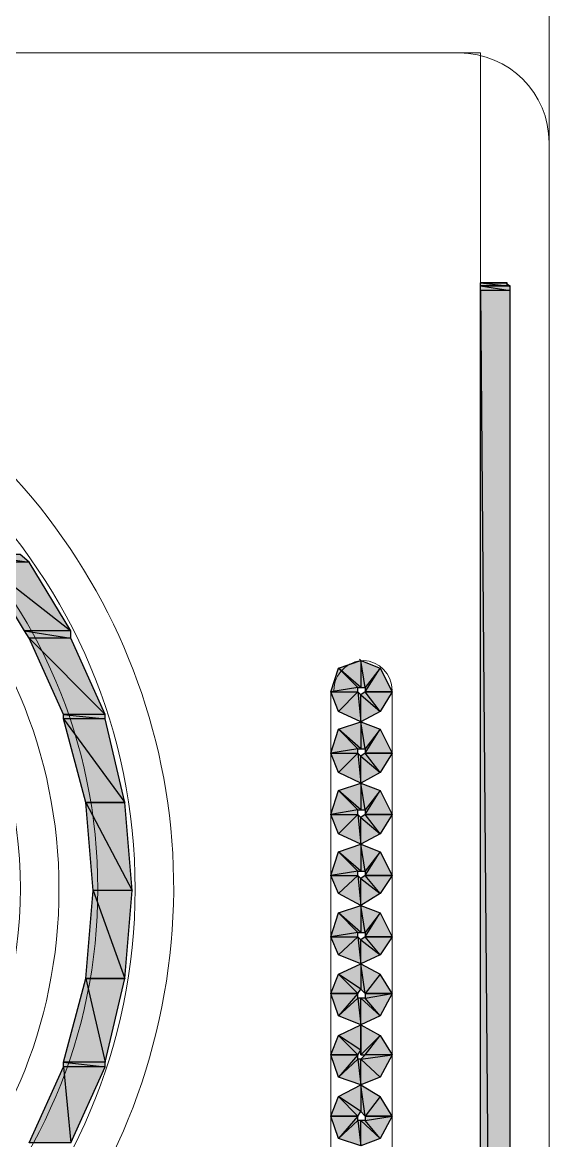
# Model space of a CAD drawing. Header units: millimetres. Extents: x 40 to 176, y -32 to 59.
# Drawn here: x 102.157 to 102.651, y 3.934 to 4.98 of the extents above; entities that cross this region are included whole.
import ezdxf

# ---------------------------------------------------------------- set-up
doc = ezdxf.new("R2010")
doc.units = ezdxf.units.MM
doc.layers.add('15 - Quadro de medição', color=6, linetype='Continuous')

msp = doc.modelspace()

# ---------------------------------------------------------------- hatches: boundary and pattern name
at = {"layer": '15 - Quadro de medição', "true_color": 0x000007}
h = msp.add_hatch(color=7, dxfattribs=at)
h.paths.add_polyline_path([(102.5849, 4.736), (102.61, 4.736), (102.6086, 4.736)])
h.paths.add_polyline_path([(102.61, 4.736), (102.6086, 4.736), (102.5849, 4.736)])
h.paths.add_polyline_path([(102.61, 4.736), (102.5849, 4.736)])
h.paths.add_polyline_path([(102.5849, 4.736), (102.61, 4.736), (102.6086, 4.736)])
h.paths.add_polyline_path([(102.61, 4.736), (102.6086, 4.736), (102.5849, 4.736)])
h.paths.add_polyline_path([(102.61, 4.736), (102.5849, 4.736), (102.6058, 4.736)])
h = msp.add_hatch(color=7, dxfattribs=at)
h.paths.add_polyline_path([(102.61, 4.736), (102.5849, 4.736), (102.61, 4.7332)])
h.paths.add_polyline_path([(102.5849, 4.736), (102.61, 4.7332), (102.5849, 4.7332)])
h = msp.add_hatch(color=7, dxfattribs=at)
h.paths.add_polyline_path([(102.6128, 4.7332), (102.5849, 4.7332)])
h.paths.add_polyline_path([(102.5849, 4.7332), (102.6128, 4.7332)])
h.paths.add_polyline_path([(102.6128, 4.7332), (102.5849, 4.7332)])
h.paths.add_polyline_path([(102.6128, 4.7332), (102.5849, 4.7332), (102.61, 4.7332)])
h = msp.add_hatch(color=7, dxfattribs=at)
h.paths.add_polyline_path([(102.6128, 4.7332), (102.5849, 4.7332), (102.6128, 4.729)])
h.paths.add_polyline_path([(102.5849, 4.7332), (102.6128, 4.729), (102.5849, 4.729)])
h = msp.add_hatch(color=7, dxfattribs=at)
h.paths.add_polyline_path([(102.6128, 4.729), (102.5849, 4.729), (102.6128, 1.3852)])
h.paths.add_polyline_path([(102.5849, 4.729), (102.6128, 1.3852), (102.5849, 1.3852)])
h = msp.add_hatch(color=7, dxfattribs=at)
h.paths.add_polyline_path([(102.1547, 4.4818), (102.1128, 4.4818), (102.1631, 4.4748)])
h.paths.add_polyline_path([(102.1128, 4.4818), (102.1631, 4.4748), (102.1198, 4.4748)])
h = msp.add_hatch(color=7, dxfattribs=at)
h.paths.add_polyline_path([(102.1631, 4.4748), (102.1198, 4.4748), (102.2022, 4.4106)])
h.paths.add_polyline_path([(102.1198, 4.4748), (102.2022, 4.4106), (102.1589, 4.4106)])
h = msp.add_hatch(color=7, dxfattribs=at)
h.paths.add_polyline_path([(102.2022, 4.4106), (102.1589, 4.4106), (102.2022, 4.4036)])
h.paths.add_polyline_path([(102.1589, 4.4106), (102.2022, 4.4036), (102.1631, 4.4036)])
h = msp.add_hatch(color=7, dxfattribs=at)
h.paths.add_polyline_path([(102.2022, 4.4036), (102.1631, 4.4036), (102.2343, 4.3323)])
h.paths.add_polyline_path([(102.1631, 4.4036), (102.2343, 4.3323), (102.1952, 4.3323)])
h = msp.add_hatch(color=7, dxfattribs=at)
h.paths.add_polyline_path([(102.5025, 4.3533), (102.4773, 4.3533), (102.4913, 4.3756)])
h.paths.add_polyline_path([(102.4773, 4.3533), (102.4913, 4.3756), (102.4773, 4.3575)])
h.paths.add_polyline_path([(102.4913, 4.3756), (102.4773, 4.3575), (102.4731, 4.3826)])
h.paths.add_polyline_path([(102.4773, 4.3575), (102.4731, 4.3826), (102.4731, 4.3575)])
h.paths.add_polyline_path([(102.4731, 4.3826), (102.4731, 4.3575), (102.4522, 4.3756)])
h.paths.add_polyline_path([(102.4731, 4.3575), (102.4522, 4.3756), (102.4704, 4.3575)])
h.paths.add_polyline_path([(102.4522, 4.3756), (102.4704, 4.3575), (102.4452, 4.3533)])
h.paths.add_polyline_path([(102.4704, 4.3575), (102.4452, 4.3533), (102.4704, 4.3533)])
h.paths.add_polyline_path([(102.4452, 4.3533), (102.4704, 4.3533), (102.4522, 4.3351)])
h = msp.add_hatch(color=7, dxfattribs=at)
h.paths.add_polyline_path([(102.4522, 4.3351), (102.4704, 4.3533), (102.4731, 4.3253)])
h.paths.add_polyline_path([(102.4704, 4.3533), (102.4731, 4.3253), (102.4731, 4.3505)])
h.paths.add_polyline_path([(102.4731, 4.3253), (102.4731, 4.3505), (102.4913, 4.3351)])
h.paths.add_polyline_path([(102.4731, 4.3505), (102.4913, 4.3351), (102.4773, 4.3533)])
h.paths.add_polyline_path([(102.4913, 4.3351), (102.4773, 4.3533), (102.5025, 4.3533)])
h = msp.add_hatch(color=7, dxfattribs=at)
h.paths.add_polyline_path([(102.2343, 4.3323), (102.1952, 4.3323), (102.2343, 4.3281)])
h.paths.add_polyline_path([(102.1952, 4.3323), (102.2343, 4.3281), (102.1952, 4.3281)])
h = msp.add_hatch(color=7, dxfattribs=at)
h.paths.add_polyline_path([(102.2343, 4.3281), (102.1952, 4.3281), (102.2525, 4.2499)])
h.paths.add_polyline_path([(102.1952, 4.3281), (102.2525, 4.2499), (102.2161, 4.2499)])
h = msp.add_hatch(color=7, dxfattribs=at)
h.paths.add_polyline_path([(102.5025, 4.296), (102.4773, 4.296), (102.4913, 4.3184)])
h.paths.add_polyline_path([(102.4773, 4.296), (102.4913, 4.3184), (102.4773, 4.3002)])
h.paths.add_polyline_path([(102.4913, 4.3184), (102.4773, 4.3002), (102.4731, 4.3253)])
h.paths.add_polyline_path([(102.4773, 4.3002), (102.4731, 4.3253), (102.4731, 4.3002)])
h.paths.add_polyline_path([(102.4731, 4.3253), (102.4731, 4.3002), (102.4522, 4.3184)])
h.paths.add_polyline_path([(102.4731, 4.3002), (102.4522, 4.3184), (102.4704, 4.3002)])
h.paths.add_polyline_path([(102.4522, 4.3184), (102.4704, 4.3002), (102.4452, 4.296)])
h.paths.add_polyline_path([(102.4704, 4.3002), (102.4452, 4.296), (102.4704, 4.296)])
h.paths.add_polyline_path([(102.4452, 4.296), (102.4704, 4.296), (102.4522, 4.2779)])
h = msp.add_hatch(color=7, dxfattribs=at)
h.paths.add_polyline_path([(102.4522, 4.2779), (102.4704, 4.296), (102.4731, 4.2681)])
h.paths.add_polyline_path([(102.4704, 4.296), (102.4731, 4.2681), (102.4731, 4.2932)])
h.paths.add_polyline_path([(102.4731, 4.2681), (102.4731, 4.2932), (102.4913, 4.2779)])
h.paths.add_polyline_path([(102.4731, 4.2932), (102.4913, 4.2779), (102.4773, 4.296)])
h.paths.add_polyline_path([(102.4913, 4.2779), (102.4773, 4.296), (102.5025, 4.296)])
h = msp.add_hatch(color=7, dxfattribs=at)
h.paths.add_polyline_path([(102.5025, 4.2388), (102.4773, 4.2388), (102.4913, 4.2611)])
h.paths.add_polyline_path([(102.4773, 4.2388), (102.4913, 4.2611), (102.4773, 4.2429)])
h.paths.add_polyline_path([(102.4913, 4.2611), (102.4773, 4.2429), (102.4731, 4.2681)])
h.paths.add_polyline_path([(102.4773, 4.2429), (102.4731, 4.2681), (102.4731, 4.2429)])
h.paths.add_polyline_path([(102.4731, 4.2681), (102.4731, 4.2429), (102.4522, 4.2611)])
h.paths.add_polyline_path([(102.4731, 4.2429), (102.4522, 4.2611), (102.4704, 4.2429)])
h.paths.add_polyline_path([(102.4522, 4.2611), (102.4704, 4.2429), (102.4452, 4.2388)])
h.paths.add_polyline_path([(102.4704, 4.2429), (102.4452, 4.2388), (102.4704, 4.2388)])
h.paths.add_polyline_path([(102.4452, 4.2388), (102.4704, 4.2388), (102.4522, 4.2206)])
h = msp.add_hatch(color=7, dxfattribs=at)
h.paths.add_polyline_path([(102.2161, 4.2499), (102.2525, 4.2499), (102.2511, 4.2499)])
h.paths.add_polyline_path([(102.2525, 4.2499), (102.2511, 4.2499), (102.2161, 4.2499)])
h = msp.add_hatch(color=7, dxfattribs=at)
h.paths.add_polyline_path([(102.2525, 4.2499), (102.2161, 4.2499), (102.2594, 4.1675)])
h.paths.add_polyline_path([(102.2161, 4.2499), (102.2594, 4.1675), (102.2231, 4.1675)])
h = msp.add_hatch(color=7, dxfattribs=at)
h.paths.add_polyline_path([(102.4522, 4.2206), (102.4704, 4.2388), (102.4731, 4.2108)])
h.paths.add_polyline_path([(102.4704, 4.2388), (102.4731, 4.2108), (102.4731, 4.236)])
h.paths.add_polyline_path([(102.4731, 4.2108), (102.4731, 4.236), (102.4913, 4.2206)])
h.paths.add_polyline_path([(102.4731, 4.236), (102.4913, 4.2206), (102.4773, 4.2388)])
h.paths.add_polyline_path([(102.4913, 4.2206), (102.4773, 4.2388), (102.5025, 4.2388)])
h = msp.add_hatch(color=7, dxfattribs=at)
h.paths.add_polyline_path([(102.5025, 4.1815), (102.4773, 4.1815), (102.4913, 4.2038)])
h.paths.add_polyline_path([(102.4773, 4.1815), (102.4913, 4.2038), (102.4773, 4.1857)])
h.paths.add_polyline_path([(102.4913, 4.2038), (102.4773, 4.1857), (102.4731, 4.2108)])
h.paths.add_polyline_path([(102.4773, 4.1857), (102.4731, 4.2108), (102.4731, 4.1857)])
h.paths.add_polyline_path([(102.4731, 4.2108), (102.4731, 4.1857), (102.4522, 4.2038)])
h.paths.add_polyline_path([(102.4731, 4.1857), (102.4522, 4.2038), (102.4704, 4.1857)])
h.paths.add_polyline_path([(102.4522, 4.2038), (102.4704, 4.1857), (102.4452, 4.1815)])
h.paths.add_polyline_path([(102.4704, 4.1857), (102.4452, 4.1815), (102.4704, 4.1815)])
h.paths.add_polyline_path([(102.4452, 4.1815), (102.4704, 4.1815), (102.4522, 4.1647)])
h = msp.add_hatch(color=7, dxfattribs=at)
h.paths.add_polyline_path([(102.4522, 4.1647), (102.4704, 4.1815), (102.4731, 4.1535)])
h.paths.add_polyline_path([(102.4704, 4.1815), (102.4731, 4.1535), (102.4731, 4.1787)])
h.paths.add_polyline_path([(102.4731, 4.1535), (102.4731, 4.1787), (102.4913, 4.1647)])
h.paths.add_polyline_path([(102.4731, 4.1787), (102.4913, 4.1647), (102.4773, 4.1815)])
h.paths.add_polyline_path([(102.4913, 4.1647), (102.4773, 4.1815), (102.5025, 4.1815)])
h = msp.add_hatch(color=7, dxfattribs=at)
h.paths.add_polyline_path([(102.2594, 4.1675), (102.2231, 4.1675), (102.2525, 4.0851)])
h.paths.add_polyline_path([(102.2231, 4.1675), (102.2525, 4.0851), (102.2161, 4.0851)])
h = msp.add_hatch(color=7, dxfattribs=at)
h.paths.add_polyline_path([(102.5025, 4.1242), (102.4773, 4.1242), (102.4913, 4.1466)])
h.paths.add_polyline_path([(102.4773, 4.1242), (102.4913, 4.1466), (102.4773, 4.1284)])
h.paths.add_polyline_path([(102.4913, 4.1466), (102.4773, 4.1284), (102.4731, 4.1535)])
h.paths.add_polyline_path([(102.4773, 4.1284), (102.4731, 4.1535), (102.4731, 4.1284)])
h.paths.add_polyline_path([(102.4731, 4.1535), (102.4731, 4.1284), (102.4522, 4.1466)])
h.paths.add_polyline_path([(102.4731, 4.1284), (102.4522, 4.1466), (102.4704, 4.1284)])
h.paths.add_polyline_path([(102.4522, 4.1466), (102.4704, 4.1284), (102.4452, 4.1242)])
h.paths.add_polyline_path([(102.4704, 4.1284), (102.4452, 4.1242), (102.4704, 4.1242)])
h.paths.add_polyline_path([(102.4452, 4.1242), (102.4704, 4.1242), (102.4522, 4.1075)])
h = msp.add_hatch(color=7, dxfattribs=at)
h.paths.add_polyline_path([(102.4522, 4.1075), (102.4704, 4.1242), (102.4731, 4.0991)])
h.paths.add_polyline_path([(102.4704, 4.1242), (102.4731, 4.0991), (102.4731, 4.1214)])
h.paths.add_polyline_path([(102.4731, 4.0991), (102.4731, 4.1214), (102.4913, 4.1075)])
h.paths.add_polyline_path([(102.4731, 4.1214), (102.4913, 4.1075), (102.4773, 4.1242)])
h.paths.add_polyline_path([(102.4913, 4.1075), (102.4773, 4.1242), (102.5025, 4.1242)])
h = msp.add_hatch(color=7, dxfattribs=at)
h.paths.add_polyline_path([(102.5025, 4.0711), (102.4913, 4.0893), (102.4773, 4.0711)])
h.paths.add_polyline_path([(102.4913, 4.0893), (102.4773, 4.0711), (102.4731, 4.0991)])
h.paths.add_polyline_path([(102.4773, 4.0711), (102.4731, 4.0991), (102.4731, 4.0753)])
h.paths.add_polyline_path([(102.4731, 4.0991), (102.4731, 4.0753), (102.4522, 4.0893)])
h.paths.add_polyline_path([(102.4731, 4.0753), (102.4522, 4.0893), (102.4704, 4.0711)])
h.paths.add_polyline_path([(102.4522, 4.0893), (102.4704, 4.0711), (102.4452, 4.0711)])
h = msp.add_hatch(color=7, dxfattribs=at)
h.paths.add_polyline_path([(102.2525, 4.0851), (102.2161, 4.0851), (102.2343, 4.0069)])
h.paths.add_polyline_path([(102.2161, 4.0851), (102.2343, 4.0069), (102.1952, 4.0069)])
h = msp.add_hatch(color=7, dxfattribs=at)
h.paths.add_polyline_path([(102.2161, 4.0851), (102.2525, 4.0851), (102.2511, 4.0851)])
h.paths.add_polyline_path([(102.2525, 4.0851), (102.2511, 4.0851), (102.2161, 4.0851)])
h = msp.add_hatch(color=7, dxfattribs=at)
h.paths.add_polyline_path([(102.4452, 4.0711), (102.4704, 4.0711), (102.4522, 4.0502)])
h.paths.add_polyline_path([(102.4704, 4.0711), (102.4522, 4.0502), (102.4704, 4.0669)])
h.paths.add_polyline_path([(102.4522, 4.0502), (102.4704, 4.0669), (102.4731, 4.0418)])
h.paths.add_polyline_path([(102.4704, 4.0669), (102.4731, 4.0418), (102.4731, 4.0669)])
h.paths.add_polyline_path([(102.4731, 4.0418), (102.4731, 4.0669), (102.4913, 4.0502)])
h.paths.add_polyline_path([(102.4731, 4.0669), (102.4913, 4.0502), (102.4773, 4.0669)])
h.paths.add_polyline_path([(102.4913, 4.0502), (102.4773, 4.0669), (102.5025, 4.0711)])
h.paths.add_polyline_path([(102.4773, 4.0669), (102.5025, 4.0711), (102.4773, 4.0711)])
h = msp.add_hatch(color=7, dxfattribs=at)
h.paths.add_polyline_path([(102.5025, 4.0139), (102.4773, 4.0139), (102.4913, 4.032)])
h.paths.add_polyline_path([(102.4773, 4.0139), (102.4913, 4.032), (102.4731, 4.0139)])
h.paths.add_polyline_path([(102.4913, 4.032), (102.4731, 4.0139), (102.4731, 4.0418)])
h.paths.add_polyline_path([(102.4731, 4.0139), (102.4731, 4.0418), (102.4731, 4.0181)])
h.paths.add_polyline_path([(102.4731, 4.0418), (102.4731, 4.0181), (102.4522, 4.032)])
h.paths.add_polyline_path([(102.4731, 4.0181), (102.4522, 4.032), (102.4704, 4.0139)])
h.paths.add_polyline_path([(102.4522, 4.032), (102.4704, 4.0139), (102.4452, 4.0139)])
h = msp.add_hatch(color=7, dxfattribs=at)
h.paths.add_polyline_path([(102.2343, 4.0069), (102.1952, 4.0069), (102.2343, 4.0027)])
h.paths.add_polyline_path([(102.1952, 4.0069), (102.2343, 4.0027), (102.1952, 4.0027)])
h = msp.add_hatch(color=7, dxfattribs=at)
h.paths.add_polyline_path([(102.4452, 4.0139), (102.4704, 4.0139), (102.4522, 3.9929)])
h.paths.add_polyline_path([(102.4704, 4.0139), (102.4522, 3.9929), (102.4704, 4.0097)])
h.paths.add_polyline_path([(102.4522, 3.9929), (102.4704, 4.0097), (102.4731, 3.9859)])
h.paths.add_polyline_path([(102.4704, 4.0097), (102.4731, 3.9859), (102.4731, 4.0097)])
h.paths.add_polyline_path([(102.4731, 3.9859), (102.4731, 4.0097), (102.4913, 3.9929)])
h = msp.add_hatch(color=7, dxfattribs=at)
h.paths.add_polyline_path([(102.4913, 3.9929), (102.4731, 4.0097), (102.5025, 4.0139)])
h.paths.add_polyline_path([(102.4731, 4.0097), (102.5025, 4.0139), (102.4773, 4.0139)])
h = msp.add_hatch(color=7, dxfattribs=at)
h.paths.add_polyline_path([(102.2343, 4.0027), (102.1952, 4.0027), (102.2022, 3.9315)])
h.paths.add_polyline_path([(102.1952, 4.0027), (102.2022, 3.9315), (102.1631, 3.9315)])
h = msp.add_hatch(color=7, dxfattribs=at)
h.paths.add_polyline_path([(102.5025, 3.9566), (102.4913, 3.9748), (102.4773, 3.9566)])
h.paths.add_polyline_path([(102.4913, 3.9748), (102.4773, 3.9566), (102.4731, 3.9859)])
h.paths.add_polyline_path([(102.4773, 3.9566), (102.4731, 3.9859), (102.4731, 3.9608)])
h.paths.add_polyline_path([(102.4731, 3.9859), (102.4731, 3.9608), (102.4522, 3.9748)])
h.paths.add_polyline_path([(102.4731, 3.9608), (102.4522, 3.9748), (102.4704, 3.9566)])
h.paths.add_polyline_path([(102.4522, 3.9748), (102.4704, 3.9566), (102.4452, 3.9566)])
h = msp.add_hatch(color=7, dxfattribs=at)
h.paths.add_polyline_path([(102.4452, 3.9566), (102.4704, 3.9566), (102.4522, 3.9357)])
h.paths.add_polyline_path([(102.4704, 3.9566), (102.4522, 3.9357), (102.4704, 3.9524)])
h.paths.add_polyline_path([(102.4522, 3.9357), (102.4704, 3.9524), (102.4731, 3.9287)])
h.paths.add_polyline_path([(102.4704, 3.9524), (102.4731, 3.9287), (102.4731, 3.9524)])
h.paths.add_polyline_path([(102.4731, 3.9287), (102.4731, 3.9524), (102.4913, 3.9357)])
h.paths.add_polyline_path([(102.4731, 3.9524), (102.4913, 3.9357), (102.4773, 3.9524)])
h.paths.add_polyline_path([(102.4913, 3.9357), (102.4773, 3.9524), (102.5025, 3.9566)])
h.paths.add_polyline_path([(102.4773, 3.9524), (102.5025, 3.9566), (102.4773, 3.9566)])

# ---------------------------------------------------------------- linework, layer by layer
at = {"layer": '15 - Quadro de medição', "color": 7, "linetype": 'Continuous', "lineweight": 20, "true_color": 0x000007}
for points in [[(100.7928, 5.0936), (102.6491, 5.0936), (102.6491, 1.3852), (100.7928, 1.3852)], [(102.6491, 5.0936), (104.5012, 5.0936), (104.5012, 1.3852), (102.6491, 1.3852)]]:
    msp.add_lwpolyline(points, close=True, dxfattribs=at)
for points in [[(100.8641, 4.9511), (102.5849, 4.9511), (102.5849, 1.3852), (100.8571, 1.3852), (100.8557, 1.3866), (100.7928, 1.3852)], [(100.878, 4.9511), (102.5625, 4.9511), (102.5625, 4.9511)], [(102.6491, 4.8645), (102.6491, 1.3852), (100.7928, 1.3852), (100.7928, 4.8645)], [(104.5012, 4.8645), (104.5012, 1.3852), (102.6491, 1.3852), (102.6491, 4.8645)], [(102.6058, 4.736), (102.5849, 4.736), (102.5849, 4.736)], [(102.5849, 1.3852), (102.6128, 1.3852), (102.6128, 4.729)], [(102.4731, 4.3826), (102.4718, 4.384), (102.4718, 4.384)], [(102.4452, 4.3533), (102.4452, 3.4454), (102.4452, 3.4454)], [(102.5025, 3.4454), (102.5025, 4.3533), (102.5025, 4.3533)]]:
    msp.add_lwpolyline(points, dxfattribs=at)
at = {"layer": '15 - Quadro de medição', "color": 7, "linetype": 'Continuous', "lineweight": -2, "true_color": 0x000007}
for points in [[(102.5849, 4.736), (102.6058, 4.736), (102.6058, 4.736)], [(102.6058, 4.736), (102.6058, 4.736), (102.5849, 4.736)], [(102.6058, 4.736), (102.5849, 4.736)], [(102.5849, 4.736), (102.6058, 4.736), (102.6058, 4.736)], [(102.5849, 4.736), (102.61, 4.736), (102.6086, 4.736)], [(102.61, 4.736), (102.6086, 4.736), (102.5849, 4.736)], [(102.61, 4.736), (102.5849, 4.736)], [(102.5849, 4.736), (102.61, 4.736), (102.6086, 4.736)], [(102.61, 4.736), (102.6086, 4.736), (102.5849, 4.736)], [(102.61, 4.736), (102.5849, 4.736), (102.6058, 4.736)], [(102.61, 4.736), (102.5849, 4.736), (102.61, 4.7332)], [(102.5849, 4.736), (102.61, 4.7332), (102.5849, 4.7332)], [(102.6128, 4.7332), (102.5849, 4.7332)], [(102.5849, 4.7332), (102.6128, 4.7332), (102.6128, 4.7332)], [(102.6128, 4.7332), (102.6128, 4.7332), (102.5849, 4.7332)], [(102.6128, 4.7332), (102.5849, 4.7332), (102.61, 4.7332)], [(102.6128, 4.7332), (102.5849, 4.7332), (102.6128, 4.729)], [(102.5849, 4.7332), (102.6128, 4.729), (102.5849, 4.729)], [(102.6128, 4.729), (102.5849, 4.729), (102.6128, 1.3852)], [(102.5849, 4.729), (102.6128, 1.3852), (102.5849, 1.3852)], [(102.1547, 4.4818), (102.1128, 4.4818), (102.1631, 4.4748)], [(102.1128, 4.4818), (102.1631, 4.4748), (102.1198, 4.4748)], [(102.1631, 4.4748), (102.1198, 4.4748), (102.2022, 4.4106)], [(102.1198, 4.4748), (102.2022, 4.4106), (102.1589, 4.4106)], [(102.2022, 4.4106), (102.1589, 4.4106), (102.2022, 4.4036)], [(102.1589, 4.4106), (102.2022, 4.4036), (102.1631, 4.4036)], [(102.2022, 4.4036), (102.1631, 4.4036), (102.2343, 4.3323)], [(102.1631, 4.4036), (102.2343, 4.3323), (102.1952, 4.3323)], [(102.4522, 4.3756), (102.4704, 4.3575), (102.4452, 4.3533)], [(102.4731, 4.3826), (102.4731, 4.3575), (102.4522, 4.3756)], [(102.4731, 4.3575), (102.4522, 4.3756), (102.4704, 4.3575)], [(102.4913, 4.3756), (102.4773, 4.3575), (102.4731, 4.3826)], [(102.4773, 4.3575), (102.4731, 4.3826), (102.4731, 4.3575)], [(102.5025, 4.3533), (102.4773, 4.3533), (102.4913, 4.3756)], [(102.4773, 4.3533), (102.4913, 4.3756), (102.4773, 4.3575)], [(102.4704, 4.3575), (102.4452, 4.3533), (102.4704, 4.3533)], [(102.4452, 4.3533), (102.4704, 4.3533), (102.4522, 4.3351)], [(102.4522, 4.3351), (102.4704, 4.3533), (102.4731, 4.3253)], [(102.4704, 4.3533), (102.4731, 4.3253), (102.4731, 4.3505)], [(102.4731, 4.3505), (102.4913, 4.3351), (102.4773, 4.3533)], [(102.4913, 4.3351), (102.4773, 4.3533), (102.5025, 4.3533)], [(102.4731, 4.3253), (102.4731, 4.3505), (102.4913, 4.3351)], [(102.2343, 4.3323), (102.1952, 4.3323), (102.2343, 4.3281)], [(102.1952, 4.3323), (102.2343, 4.3281), (102.1952, 4.3281)], [(102.2343, 4.3281), (102.1952, 4.3281), (102.2525, 4.2499)], [(102.1952, 4.3281), (102.2525, 4.2499), (102.2161, 4.2499)], [(102.4731, 4.3253), (102.4731, 4.3002), (102.4522, 4.3184)], [(102.4913, 4.3184), (102.4773, 4.3002), (102.4731, 4.3253)], [(102.4773, 4.3002), (102.4731, 4.3253), (102.4731, 4.3002)], [(102.4522, 4.3184), (102.4704, 4.3002), (102.4452, 4.296)], [(102.4731, 4.3002), (102.4522, 4.3184), (102.4704, 4.3002)], [(102.5025, 4.296), (102.4773, 4.296), (102.4913, 4.3184)], [(102.4773, 4.296), (102.4913, 4.3184), (102.4773, 4.3002)], [(102.4704, 4.3002), (102.4452, 4.296), (102.4704, 4.296)], [(102.4452, 4.296), (102.4704, 4.296), (102.4522, 4.2779)], [(102.4522, 4.2779), (102.4704, 4.296), (102.4731, 4.2681)], [(102.4704, 4.296), (102.4731, 4.2681), (102.4731, 4.2932)], [(102.4731, 4.2932), (102.4913, 4.2779), (102.4773, 4.296)], [(102.4731, 4.2681), (102.4731, 4.2932), (102.4913, 4.2779)], [(102.4913, 4.2779), (102.4773, 4.296), (102.5025, 4.296)], [(102.4522, 4.2611), (102.4704, 4.2429), (102.4452, 4.2388)], [(102.4731, 4.2681), (102.4731, 4.2429), (102.4522, 4.2611)], [(102.4731, 4.2429), (102.4522, 4.2611), (102.4704, 4.2429)], [(102.4913, 4.2611), (102.4773, 4.2429), (102.4731, 4.2681)], [(102.4773, 4.2429), (102.4731, 4.2681), (102.4731, 4.2429)], [(102.5025, 4.2388), (102.4773, 4.2388), (102.4913, 4.2611)], [(102.4773, 4.2388), (102.4913, 4.2611), (102.4773, 4.2429)], [(102.2161, 4.2499), (102.2525, 4.2499), (102.2511, 4.2499)], [(102.2525, 4.2499), (102.2511, 4.2499), (102.2161, 4.2499)], [(102.2525, 4.2499), (102.2161, 4.2499), (102.2594, 4.1675)], [(102.2161, 4.2499), (102.2594, 4.1675), (102.2231, 4.1675)], [(102.4704, 4.2429), (102.4452, 4.2388), (102.4704, 4.2388)], [(102.4452, 4.2388), (102.4704, 4.2388), (102.4522, 4.2206)], [(102.4522, 4.2206), (102.4704, 4.2388), (102.4731, 4.2108)], [(102.4704, 4.2388), (102.4731, 4.2108), (102.4731, 4.236)], [(102.4731, 4.236), (102.4913, 4.2206), (102.4773, 4.2388)], [(102.4913, 4.2206), (102.4773, 4.2388), (102.5025, 4.2388)], [(102.4731, 4.2108), (102.4731, 4.236), (102.4913, 4.2206)], [(102.4731, 4.2108), (102.4731, 4.1857), (102.4522, 4.2038)], [(102.4913, 4.2038), (102.4773, 4.1857), (102.4731, 4.2108)], [(102.4773, 4.1857), (102.4731, 4.2108), (102.4731, 4.1857)], [(102.4522, 4.2038), (102.4704, 4.1857), (102.4452, 4.1815)], [(102.4731, 4.1857), (102.4522, 4.2038), (102.4704, 4.1857)], [(102.5025, 4.1815), (102.4773, 4.1815), (102.4913, 4.2038)], [(102.4773, 4.1815), (102.4913, 4.2038), (102.4773, 4.1857)], [(102.4704, 4.1857), (102.4452, 4.1815), (102.4704, 4.1815)], [(102.4452, 4.1815), (102.4704, 4.1815), (102.4522, 4.1647)], [(102.4522, 4.1647), (102.4704, 4.1815), (102.4731, 4.1535)], [(102.4704, 4.1815), (102.4731, 4.1535), (102.4731, 4.1787)], [(102.4731, 4.1787), (102.4913, 4.1647), (102.4773, 4.1815)], [(102.4731, 4.1535), (102.4731, 4.1787), (102.4913, 4.1647)], [(102.4913, 4.1647), (102.4773, 4.1815), (102.5025, 4.1815)], [(102.2231, 4.1675), (102.2525, 4.0851), (102.2161, 4.0851)], [(102.2594, 4.1675), (102.2231, 4.1675), (102.2525, 4.0851)], [(102.4731, 4.1535), (102.4731, 4.1284), (102.4522, 4.1466)], [(102.4913, 4.1466), (102.4773, 4.1284), (102.4731, 4.1535)], [(102.4773, 4.1284), (102.4731, 4.1535), (102.4731, 4.1284)], [(102.4522, 4.1466), (102.4704, 4.1284), (102.4452, 4.1242)], [(102.4731, 4.1284), (102.4522, 4.1466), (102.4704, 4.1284)], [(102.5025, 4.1242), (102.4773, 4.1242), (102.4913, 4.1466)], [(102.4773, 4.1242), (102.4913, 4.1466), (102.4773, 4.1284)], [(102.4704, 4.1284), (102.4452, 4.1242), (102.4704, 4.1242)], [(102.4452, 4.1242), (102.4704, 4.1242), (102.4522, 4.1075)], [(102.4522, 4.1075), (102.4704, 4.1242), (102.4731, 4.0991)], [(102.4704, 4.1242), (102.4731, 4.0991), (102.4731, 4.1214)], [(102.4731, 4.1214), (102.4913, 4.1075), (102.4773, 4.1242)], [(102.4913, 4.1075), (102.4773, 4.1242), (102.5025, 4.1242)], [(102.4731, 4.0991), (102.4731, 4.1214), (102.4913, 4.1075)], [(102.4731, 4.0991), (102.4731, 4.0753), (102.4522, 4.0893)], [(102.4913, 4.0893), (102.4773, 4.0711), (102.4731, 4.0991)], [(102.4773, 4.0711), (102.4731, 4.0991), (102.4731, 4.0753)], [(102.2161, 4.0851), (102.2343, 4.0069), (102.1952, 4.0069)], [(102.2161, 4.0851), (102.2525, 4.0851), (102.2511, 4.0851)], [(102.2525, 4.0851), (102.2511, 4.0851), (102.2161, 4.0851)], [(102.2525, 4.0851), (102.2161, 4.0851), (102.2343, 4.0069)], [(102.4522, 4.0893), (102.4704, 4.0711), (102.4452, 4.0711)], [(102.4731, 4.0753), (102.4522, 4.0893), (102.4704, 4.0711)], [(102.5025, 4.0711), (102.4913, 4.0893), (102.4773, 4.0711)], [(102.4452, 4.0711), (102.4704, 4.0711), (102.4522, 4.0502)], [(102.4704, 4.0711), (102.4522, 4.0502), (102.4704, 4.0669)], [(102.4913, 4.0502), (102.4773, 4.0669), (102.5025, 4.0711)], [(102.4773, 4.0669), (102.5025, 4.0711), (102.4773, 4.0711)], [(102.4522, 4.0502), (102.4704, 4.0669), (102.4731, 4.0418)], [(102.4704, 4.0669), (102.4731, 4.0418), (102.4731, 4.0669)], [(102.4731, 4.0418), (102.4731, 4.0669), (102.4913, 4.0502)], [(102.4731, 4.0669), (102.4913, 4.0502), (102.4773, 4.0669)], [(102.4731, 4.0418), (102.4731, 4.0181), (102.4522, 4.032)], [(102.4913, 4.032), (102.4731, 4.0139), (102.4731, 4.0418)], [(102.4731, 4.0139), (102.4731, 4.0418), (102.4731, 4.0181)], [(102.4522, 4.032), (102.4704, 4.0139), (102.4452, 4.0139)], [(102.4731, 4.0181), (102.4522, 4.032), (102.4704, 4.0139)], [(102.4773, 4.0139), (102.4913, 4.032), (102.4731, 4.0139)], [(102.5025, 4.0139), (102.4773, 4.0139), (102.4913, 4.032)], [(102.2343, 4.0069), (102.1952, 4.0069), (102.2343, 4.0027)], [(102.1952, 4.0069), (102.2343, 4.0027), (102.1952, 4.0027)], [(102.4452, 4.0139), (102.4704, 4.0139), (102.4522, 3.9929)], [(102.4704, 4.0139), (102.4522, 3.9929), (102.4704, 4.0097)], [(102.4522, 3.9929), (102.4704, 4.0097), (102.4731, 3.9859)], [(102.4704, 4.0097), (102.4731, 3.9859), (102.4731, 4.0097)], [(102.4913, 3.9929), (102.4731, 4.0097), (102.5025, 4.0139)], [(102.4731, 4.0097), (102.5025, 4.0139), (102.4773, 4.0139)], [(102.4731, 3.9859), (102.4731, 4.0097), (102.4913, 3.9929)], [(102.1952, 4.0027), (102.2022, 3.9315), (102.1631, 3.9315)], [(102.2343, 4.0027), (102.1952, 4.0027), (102.2022, 3.9315)], [(102.4731, 3.9859), (102.4731, 3.9608), (102.4522, 3.9748)], [(102.4913, 3.9748), (102.4773, 3.9566), (102.4731, 3.9859)], [(102.4773, 3.9566), (102.4731, 3.9859), (102.4731, 3.9608)], [(102.4522, 3.9748), (102.4704, 3.9566), (102.4452, 3.9566)], [(102.4731, 3.9608), (102.4522, 3.9748), (102.4704, 3.9566)], [(102.5025, 3.9566), (102.4913, 3.9748), (102.4773, 3.9566)], [(102.4452, 3.9566), (102.4704, 3.9566), (102.4522, 3.9357)], [(102.4704, 3.9566), (102.4522, 3.9357), (102.4704, 3.9524)], [(102.4913, 3.9357), (102.4773, 3.9524), (102.5025, 3.9566)], [(102.4773, 3.9524), (102.5025, 3.9566), (102.4773, 3.9566)], [(102.4522, 3.9357), (102.4704, 3.9524), (102.4731, 3.9287)], [(102.4704, 3.9524), (102.4731, 3.9287), (102.4731, 3.9524)], [(102.4731, 3.9287), (102.4731, 3.9524), (102.4913, 3.9357)], [(102.4731, 3.9524), (102.4913, 3.9357), (102.4773, 3.9524)]]:
    msp.add_lwpolyline(points, close=True, dxfattribs=at)
at = {"layer": '15 - Quadro de medição', "color": 7, "linetype": 'Continuous', "lineweight": 20, "true_color": 0x000007}
for points in [[(102.6491, 4.8673), (102.6491, 4.9134), (102.6114, 4.9511), (102.5653, 4.9511)], [(102.6128, 4.7304), (102.6128, 4.7332), (102.61, 4.736), (102.6072, 4.736)], [(102.0974, 3.9552), (102.1742, 4.0879), (102.1742, 4.2513), (102.0974, 4.3826)], [(102.4759, 4.3826), (102.4606, 4.3826), (102.448, 4.37), (102.448, 4.3547)], [(102.5025, 4.3547), (102.5025, 4.37), (102.4899, 4.3826), (102.4759, 4.3826)]]:
    msp.add_open_spline(points, degree=3, dxfattribs=at)
for points in [[(102.2622, 4.1689), (102.2622, 4.465), (102.0234, 4.7039), (101.7273, 4.7039), (101.7273, 4.7039), (101.4326, 4.7039), (101.1937, 4.465), (101.1937, 4.1689), (101.1937, 4.1689), (101.1937, 3.8742), (101.4326, 3.6354), (101.7273, 3.6354), (101.7273, 3.6354), (102.0234, 3.6354), (102.2622, 3.8742), (102.2622, 4.1689)], [(101.4661, 4.6759), (101.2328, 4.5558), (101.1113, 4.2904), (101.1742, 4.0348), (101.1742, 4.0348), (101.2356, 3.7792), (101.4647, 3.599), (101.7273, 3.599), (101.7273, 3.599), (101.9913, 3.599), (102.2203, 3.7792), (102.2818, 4.0348), (102.2818, 4.0348), (102.3446, 4.2904), (102.2231, 4.5558), (101.9899, 4.6759)], [(102.2273, 4.1689), (102.2273, 4.4455), (102.0038, 4.6676), (101.7273, 4.6676), (101.7273, 4.6676), (101.4521, 4.6676), (101.2286, 4.4455), (101.2286, 4.1689), (101.2286, 4.1689), (101.2286, 3.8938), (101.4521, 3.6703), (101.7273, 3.6703), (101.7273, 3.6703), (102.0038, 3.6703), (102.2273, 3.8938), (102.2273, 4.1689)], [(102.191, 4.1689), (102.191, 4.4245), (101.9843, 4.6326), (101.7273, 4.6326), (101.7273, 4.6326), (101.4717, 4.6326), (101.265, 4.4245), (101.265, 4.1689), (101.265, 4.1689), (101.265, 3.9133), (101.4717, 3.7066), (101.7273, 3.7066), (101.7273, 3.7066), (101.9843, 3.7066), (102.191, 3.9133), (102.191, 4.1689)]]:
    msp.add_open_spline(points, degree=3, knots=[0, 0, 0, 0, 0.0625, 0.0625, 0.0625, 0.062501, 0.125, 0.125, 0.125, 0.125001, 0.1875, 0.1875, 0.1875, 0.187501, 1, 1, 1, 1], dxfattribs=at)

doc.saveas('drawing.dxf')
